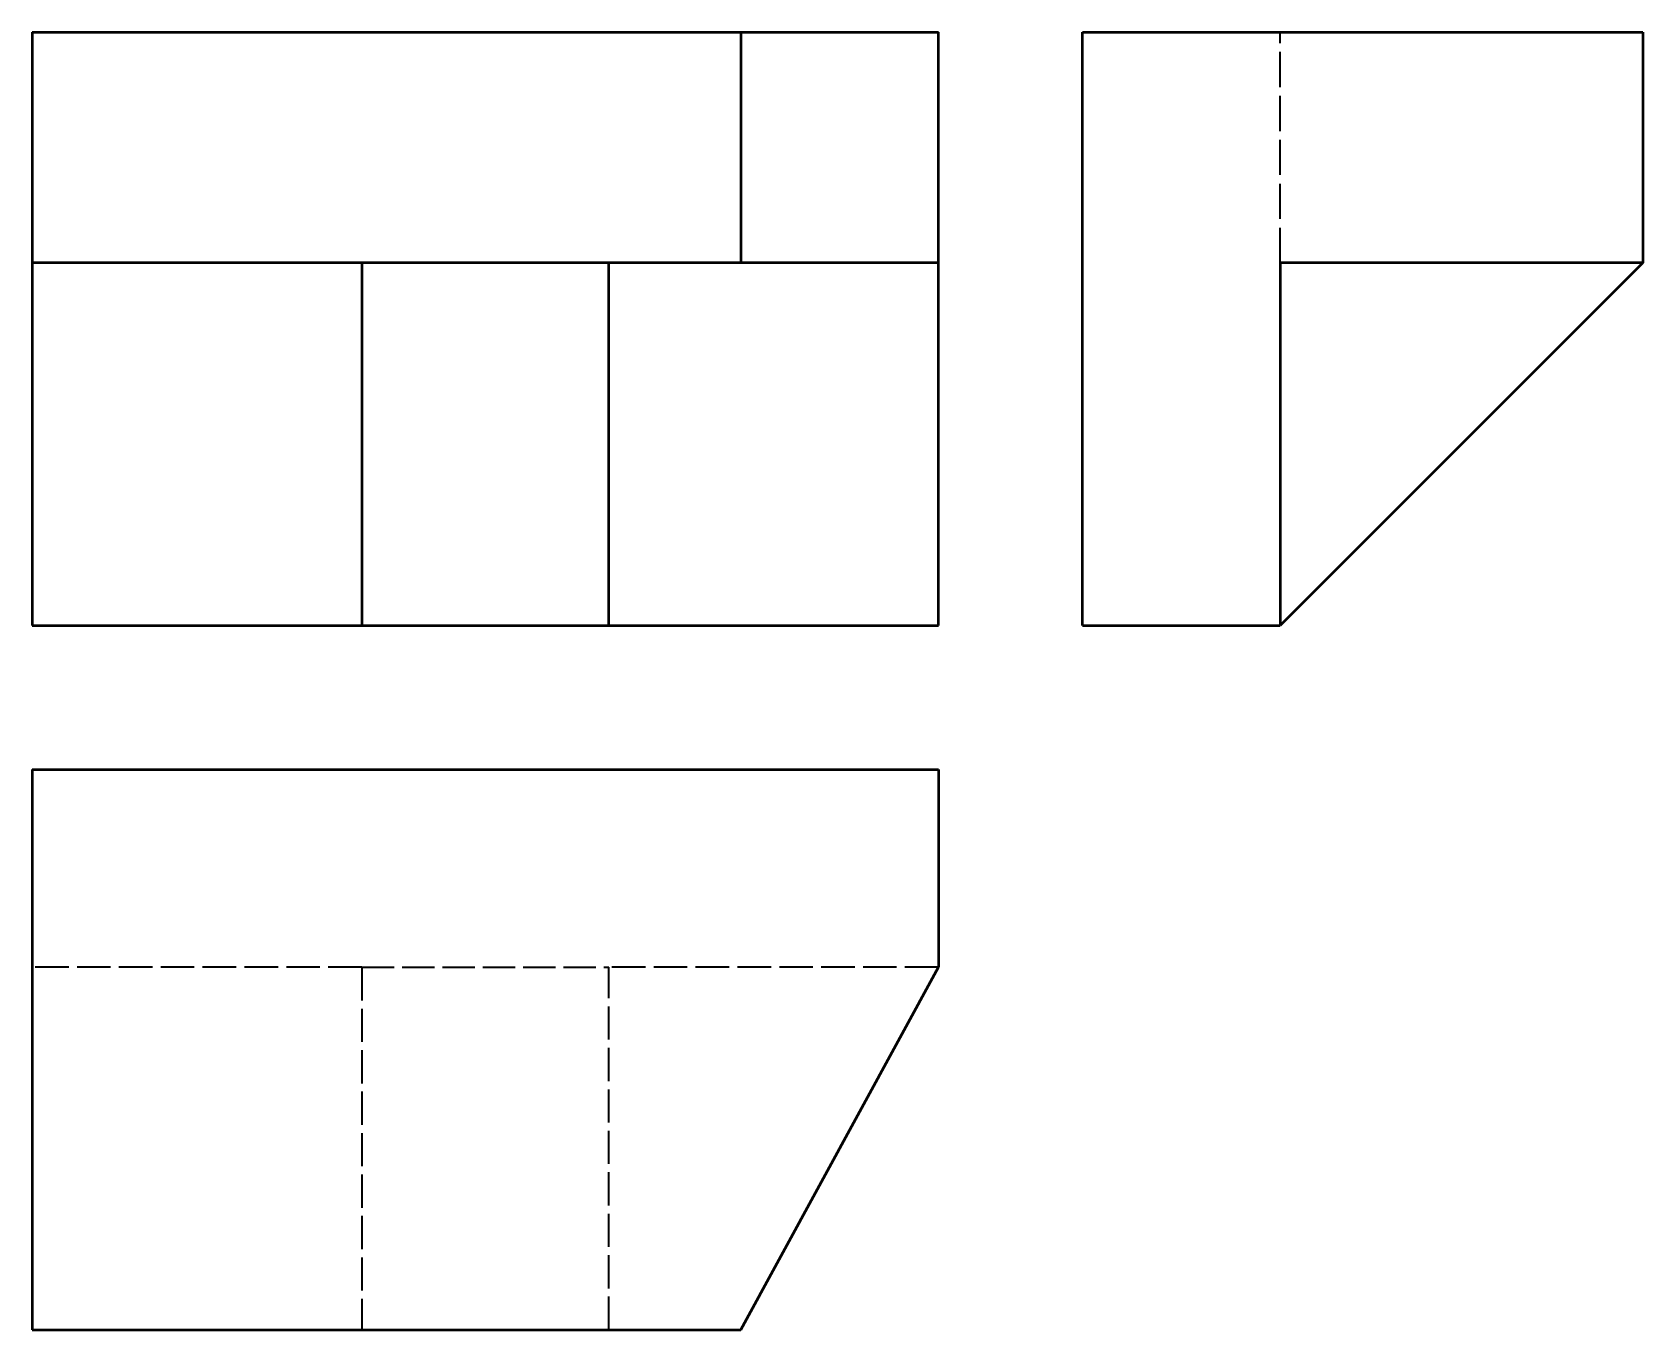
# Model space of a CAD drawing. Header units: inches. Extents: x 0 to 38.5, y 0 to 31.
import ezdxf

# ---------------------------------------------------------------- set-up
doc = ezdxf.new("R2010")
doc.units = ezdxf.units.IN
doc.header["$LTSCALE"] = 5
doc.header["$MEASUREMENT"] = 0
doc.linetypes.add('DASHED', pattern=[0.2067, 0.1654, -0.0413])
doc.layers.add('Hidden(Default)', color=7, linetype='DASHED', lineweight=35)
doc.layers.add('Visible(Default)', color=7, linetype='Continuous', lineweight=50)

msp = doc.modelspace()

# ---------------------------------------------------------------- linework, layer by layer
at = {"layer": 'Hidden(Default)', "ltscale": 1.016261}
msp.add_line((29.821, 25.491), (29.821, 31.003), dxfattribs=at)
at = {"layer": 'Hidden(Default)', "ltscale": 0.967868}
for p, q in [((7.874, 8.661), (0, 8.661)), ((21.654, 8.661), (13.78, 8.661))]:
    msp.add_line(p, q, dxfattribs=at)
at = {"layer": 'Hidden(Default)', "ltscale": 0.958189}
for p, q in [((7.874, 8.661), (7.874, 0)), ((13.78, 0), (13.78, 8.661))]:
    msp.add_line(p, q, dxfattribs=at)
at = {"layer": 'Hidden(Default)', "ltscale": 0.933301}
msp.add_line((7.874, 8.661), (13.78, 8.661), dxfattribs=at)
at = {"layer": 'Visible(Default)'}
for p, q in [((0, 31.003), (16.929, 31.003)), ((0, 31.003), (0, 25.491)), ((16.929, 31.003), (16.929, 25.491)), ((16.929, 31.003), (21.654, 31.003)), ((21.654, 25.491), (21.654, 31.003)), ((25.097, 31.003), (38.483, 31.003)), ((25.097, 16.829), (25.097, 31.003)), ((38.483, 31.003), (38.483, 25.491)), ((7.874, 25.491), (0, 25.491)), ((0, 25.491), (0, 16.829)), ((7.874, 25.491), (7.874, 16.829)), ((13.78, 25.491), (7.874, 25.491)), ((13.78, 16.829), (13.78, 25.491)), ((16.929, 25.491), (13.78, 25.491)), ((21.654, 25.491), (16.929, 25.491)), ((21.654, 16.829), (21.654, 25.491)), ((38.483, 25.491), (29.821, 16.829)), ((38.483, 25.491), (29.821, 25.491)), ((29.821, 25.491), (29.821, 16.829)), ((0, 16.829), (7.874, 16.829)), ((7.874, 16.829), (13.78, 16.829)), ((13.78, 16.829), (21.654, 16.829)), ((25.097, 16.829), (29.821, 16.829)), ((0, 13.386), (21.654, 13.386)), ((0, 13.386), (0, 0)), ((21.654, 13.386), (21.654, 8.661)), ((16.929, 0), (21.654, 8.661)), ((0, 0), (16.929, 0))]:
    msp.add_line(p, q, dxfattribs=at)

doc.saveas('drawing.dxf')
